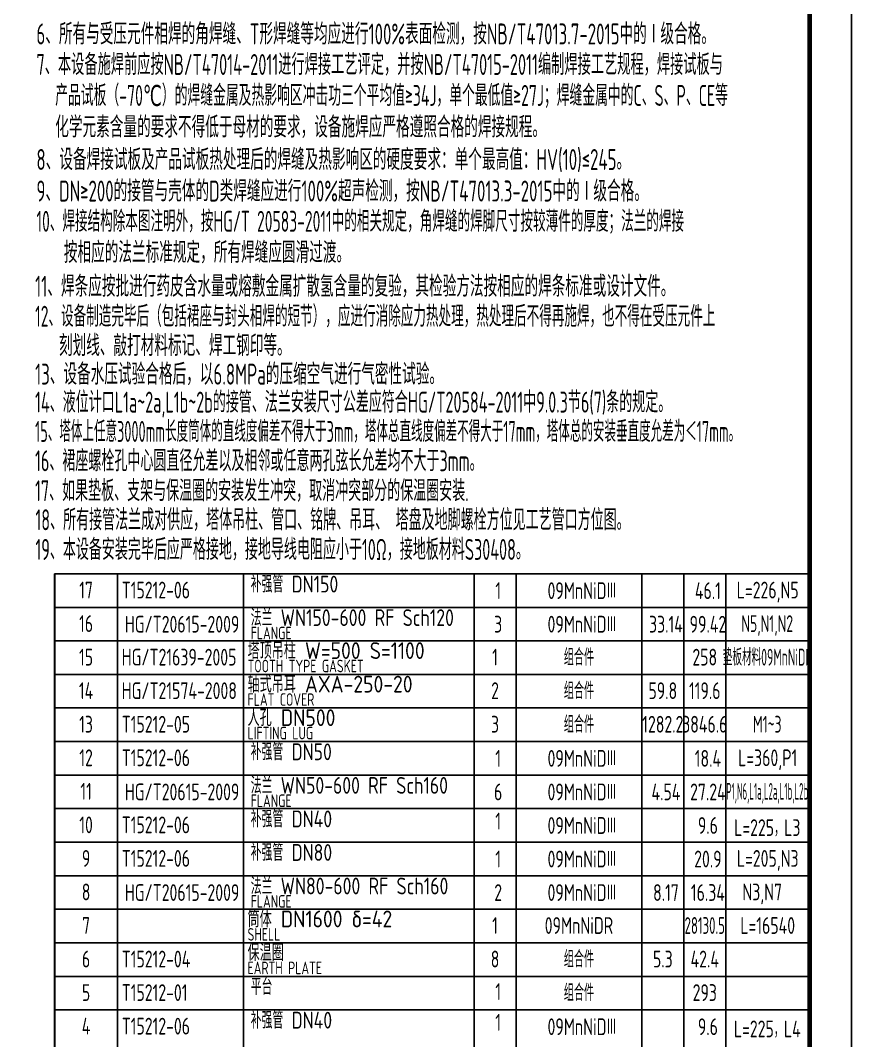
# Model space of a CAD drawing. Header units: millimetres. Extents: x -750 to 17070, y -300 to 24930.
# Drawn here: x 11125 to 17070, y 3620 to 10919 of the extents above; entities that cross this region are included whole.
import ezdxf
from ezdxf.enums import TextEntityAlignment as Align

# ---------------------------------------------------------------- set-up
doc = ezdxf.new("R2010")
doc.units = ezdxf.units.MM
doc.header["$LTSCALE"] = 10
for name, color, linetype, lineweight in [('1轮廓实线层', 7, 'Continuous', 30), ('1轮廓实线层 @ 30', 7, 'Continuous', 30), ('6文字层', 3, 'Continuous', 15), ('图框层', 7, 'Continuous', 70)]:
    doc.layers.add(name, color=color, linetype=linetype, lineweight=lineweight)
doc.layers.add('2细线层', color=4, linetype='Continuous')
doc.styles.add('PC_TEXTSTYLE', font='isocp.shx', dxfattribs={"width": 0.8, "bigfont": 'hzfs.shx'})
doc.styles.add('工程字', font='gbenor.shx', dxfattribs={"width": 0.8, "bigfont": 'gbcbig.shx'})
doc.dimstyles.new('ISO-25', dxfattribs={"dimscale": 0, "dimtxt": 5, "dimasz": 2.5, "dimexe": 1.25, "dimexo": 0.625, "dimtad": 1, "dimtxsty": 'PC_TEXTSTYLE', "dimcen": 2.5, "dimclrd": 4, "dimclre": 4, "dimclrt": 3, "dimadec": 0, "dimazin": 0, "dimtfac": 1, "dimtmove": 0, "dimatfit": 3, "dimfxl": 0, "dimlwd": 15, "dimlwe": 15, "dimarcsym": 0})

# ---------------------------------------------------------------- blocks, each defined once
blk = doc.blocks.new('*D55')
at = {"layer": '1轮廓实线层', "color": 4, "lineweight": 15}
for p, q in [((9811.4, 5448.5), (9811.4, 5396.7)), ((9886.4, 5434.2), (10289.4, 5434.2))]:
    blk.add_line(p, q, dxfattribs=at)
at = {"layer": '1轮廓实线层', "color": 4}
blk.add_solid([(9886.4, 5446.7), (9886.4, 5421.7), (9811.4, 5434.2)], dxfattribs=at)
at = {"layer": 'Defpoints', "color": 0}
for p in [(11549.5, 7233.4), (9811.4, 5467.3), (11549.5, 5434.2)]:
    blk.add_point(p, dxfattribs=at)
at = {"layer": '1轮廓实线层', "color": 3, "insert": (10078.6, 5527.9), "char_height": 150, "attachment_point": 5, "style": 'PC_TEXTSTYLE'}
blk.add_mtext('%%c1600', dxfattribs=at)
blk = doc.blocks.new('_None')
blk = doc.blocks.new('*D57')
at = {"layer": '1轮廓实线层', "color": 4, "lineweight": 15}
for p, q in [((9813.8, 4122.1), (9813.8, 4055.5)), ((9888.8, 4093), (10351, 4093))]:
    blk.add_line(p, q, dxfattribs=at)
at = {"layer": '1轮廓实线层', "color": 4}
blk.add_solid([(9888.8, 4105.5), (9888.8, 4080.5), (9813.8, 4093)], dxfattribs=at)
at = {"layer": 'Defpoints', "color": 0}
for p in [(9813.8, 4140.9), (11551.9, 4140.9), (11551.9, 4093)]:
    blk.add_point(p, dxfattribs=at)
at = {"layer": '1轮廓实线层', "color": 3, "insert": (10140.2, 4186.8), "char_height": 150, "attachment_point": 5, "style": 'PC_TEXTSTYLE'}
blk.add_mtext('%%c1600', dxfattribs=at)
blk = doc.blocks.new('*U23')
at = {"layer": '2细线层'}
blk.add_line((17070, 24930), (17070, -300), dxfattribs=at)
at = {"layer": '图框层'}
blk.add_line((16770, 24630), (16770, 0), dxfattribs=at)

msp = doc.modelspace()

# ---------------------------------------------------------------- linework, layer by layer
at = {"layer": '1轮廓实线层'}
msp.add_line((11370.002, 6960), (11370, 0), dxfattribs=at)
at = {"layer": '2细线层'}
for p, q in [((11370.002, 6960), (16770.002, 6960)), ((11820.002, 2400), (11820.002, 6960)), ((12720.002, 2400), (12720.002, 6960)), ((14370.002, 2400), (14370.002, 6960)), ((14670.002, 2400), (14670.002, 6960)), ((15570, 2400), (15570, 6960)), ((15870, 2640), (15870, 6960)), ((16170, 2400), (16170, 6960)), ((11370.002, 6720), (16770.002, 6720)), ((11370.002, 6480), (16770.002, 6480)), ((11370.002, 6240), (16770.002, 6240)), ((11370.002, 6000), (16770.002, 6000)), ((11370.002, 5760), (16770.002, 5760)), ((11370.002, 5520), (16770.002, 5520)), ((11370.002, 5280), (16770.002, 5280)), ((11370.002, 5040), (16770.002, 5040)), ((11370.002, 4800), (16770.002, 4800)), ((11370.002, 4560), (16770.002, 4560)), ((11370.002, 4320), (16770.002, 4320)), ((11370.002, 4080), (16770.002, 4080)), ((11370.002, 3840), (16770.002, 3840))]:
    msp.add_line(p, q, dxfattribs=at)

# ---------------------------------------------------------------- block references
at = {"layer": '图框层'}
msp.add_blockref('*U23', (0, 0), dxfattribs=at)

# ---------------------------------------------------------------- texts
at = {"layer": '6文字层', "linetype": 'Continuous', "style": 'PC_TEXTSTYLE'}
for s, width, p in [('6、所有与受压元件相焊的角焊缝、T形焊缝等均应进行100%表面检测，按NB/T47013.7-2015中的Ⅰ级合格。', 0.65, (11239.863, 10747.335)), ('7、本设备施焊前应按NB/T47014-2011进行焊接工艺评定，并按NB/T47015-2011编制焊接工艺规程，焊接试板与', 0.63, (11239.863, 10528.98)), ('产品试板（-70℃）的焊缝金属及热影响区冲击功三个平均值≥34J，单个最低值≥27J；焊缝金属中的C、S、P、CE等', 0.61, (11374.507, 10307.617)), ('化学元素含量的要求不得低于母材的要求，设备施焊应严格遵照合格的焊接规程。', 0.65, (11374.507, 10081.441)), ('8、设备焊接试板及产品试板热处理后的焊缝及热影响区的硬度要求：单个最高值：HV(10)≤245。', 0.65, (11239.863, 9849.251)), ('9、DN≥200的接管与壳体的D类焊缝应进行100%超声检测，按NB/T47013.3-2015中的Ⅰ级合格。', 0.65, (11239.863, 9623.538)), ('10、焊接结构除本图注明外，按HG/T 20583-2011中的相关规定，角焊缝的焊脚尺寸按较薄件的厚度；法兰的焊接', 0.6, (11239.863, 9406.987)), ('按相应的法兰标准规定，所有焊缝应圆滑过渡。', 0.65, (11435.962, 9184.421)), ('11、焊条应按批进行药皮含水量或熔敷金属扩散氢含量的复验，其检验方法按相应的焊条标准或设计文件。', 0.65, (11230.239, 8942.125)), ('12、设备制造完毕后（包括裙座与封头相焊的短节），应进行消除应力热处理，热处理后不得再施焊，也不得在受压元件上', 0.6, (11230.239, 8727.651)), ('刻划线、敲打材料标记、焊工钢印等。', 0.65, (11400.974, 8518.202)), ('13、设备水压试验合格后，以6.8MPa的压缩空气进行气密性试验。', 0.65, (11230.239, 8313.347)), ('14、液位计口L1a~2a,L1b~2b的接管、法兰安装尺寸公差应符合HG/T20584-2011中9.0.3节6(7)条的规定。', 0.62, (11230.239, 8113.339)), ('15、塔体上任意3000mm长度筒体的直线度偏差不得大于3mm，塔体总直线度偏差不得大于17mm，塔体总的安装垂直度允差为＜17mm。', 0.55, (11230.239, 7903.705)), ('16、裙座螺栓孔中心圆直径允差以及相邻或任意两孔弦长允差均不大于3mm。', 0.62, (11230.239, 7693.593)), ('17、如果垫板、支架与保温圈的安装发生冲突，取消冲突部分的保温圈安装.', 0.62, (11230.239, 7479.448)), ('18、所有接管法兰成对供应，塔体吊柱、管口、铭牌、吊耳、 塔盘及地脚螺栓方位见工艺管口方位图。', 0.62, (11232.652, 7271.507)), ('19、本设备安装完毕后应严格接地，接地导线电阻应小于10Ω，接地板材料S30408。', 0.62, (11232.652, 7059.392))]:
    msp.add_text(s, height=150, dxfattribs=dict(at, width=width)).set_placement(p)
at = {"layer": '6文字层', "style": '工程字'}
for s, height, width, p in [('补强管 DN150', 120, 0.9, (12772.359, 6826.383)), ('T15212-06', 120, 0.8, (11850.002, 6783.731)), ('法兰 WN150-600 RF Sch120', 120, 0.9, (12772.359, 6586.383)), ('HG/T20615-2009', 120, 0.8, (11872.359, 6539.499)), ('FLANGE', 90, 0.8, (12772.359, 6491.163)), ('HG/T21639-2005', 120, 0.8, (11850.002, 6303.731)), ('TOOTH TYPE GASKET', 90, 0.8, (12750.002, 6255.395)), ('HG/T21574-2008', 120, 0.8, (11850.002, 6063.731)), ('FLAT COVER', 90, 0.8, (12750.002, 6015.395)), ('T15212-05', 120, 0.8, (11850.002, 5823.731)), ('LIFTING LUG', 90, 0.8, (12750.002, 5775.395)), ('T15212-06', 120, 0.8, (11850.002, 5583.731)), ('补强管 DN50', 120, 0.9, (12772.359, 5626.383)), ('法兰 WN50-600 RF Sch160', 120, 0.9, (12772.359, 5386.384)), ('HG/T20615-2009', 120, 0.8, (11872.359, 5339.5)), ('FLANGE', 90, 0.8, (12772.359, 5291.163)), ('补强管 DN40', 120, 0.9, (12772.359, 5146.384)), ('T15212-06', 120, 0.8, (11850.002, 5103.731)), ('补强管 DN80', 120, 0.9, (12772.359, 4906.384)), ('T15212-06', 120, 0.8, (11850.002, 4863.731)), ('法兰 WN80-600 RF Sch160', 120, 0.9, (12772.359, 4666.384)), ('HG/T20615-2009', 120, 0.8, (11872.359, 4619.5)), ('FLANGE', 90, 0.8, (12772.359, 4571.163)), ('SHELL', 90, 0.8, (12750.002, 4335.395)), ('T15212-04', 120, 0.8, (11850.002, 4143.731)), ('EARTH PLATE', 90, 0.8, (12750.002, 4095.395)), ('T15212-01', 120, 0.8, (11850.002, 3903.731)), ('平台', 120, 0.9, (12772.359, 3946.384)), ('补强管 DN40', 120, 0.9, (12772.359, 3706.384)), ('T15212-06', 120, 0.8, (11850.002, 3663.731))]:
    msp.add_text(s, height=height, dxfattribs=dict(at, width=width)).set_placement(p)
for s, width, p in [('17', 0.8, (11595.001, 6783.731)), ('1', 0.8, (14542.359, 6779.499)), ('09MnNiDⅢ', 0.8, (15142.359, 6779.499)), ('46.1', 0.8, (16042.358, 6779.499)), ('L=226,N5', 0.8, (16470.002, 6783.731)), ('16', 0.8, (11595.001, 6543.731)), ('3', 0.8, (14542.359, 6539.499)), ('09MnNiDⅢ', 0.8, (15142.359, 6539.499)), ('33.14', 0.8, (15742.358, 6539.499)), ('99.42', 0.8, (16042.358, 6539.499)), ('N5,N1,N2', 0.7, (16466.618, 6543.731)), ('15', 0.8, (11595.001, 6303.731)), ('1', 0.8, (14520.002, 6303.731)), ('组合件', 0.8, (15120.002, 6303.731)), ('258', 0.8, (16020, 6303.731)), ('垫板材料09MnNiDR', 0.6, (16470.002, 6303.731)), ('14', 0.8, (11595.001, 6063.731)), ('2', 0.8, (14520.002, 6063.731)), ('组合件', 0.8, (15120.002, 6063.731)), ('59.8', 0.8, (15720, 6063.731)), ('119.6', 0.8, (16020, 6063.731)), ('13', 0.8, (11595.001, 5823.731)), ('3', 0.8, (14520.002, 5823.731)), ('组合件', 0.8, (15120.002, 5823.731)), ('1282.2', 0.8, (15720, 5823.731)), ('3846.6', 0.8, (16020, 5823.731)), ('M1~3', 0.7, (16466.618, 5823.731)), ('12', 0.8, (11595.001, 5583.731)), ('1', 0.8, (14542.359, 5579.499)), ('09MnNiDⅢ', 0.8, (15142.359, 5579.499)), ('18.4', 0.8, (16042.358, 5579.499)), ('L=360,P1', 0.8, (16470.002, 5583.731)), ('11', 0.8, (11595.001, 5343.731)), ('6', 0.8, (14542.359, 5339.5)), ('09MnNiDⅢ', 0.8, (15142.359, 5339.5)), ('4.54', 0.8, (15742.358, 5339.5)), ('27.24', 0.8, (16042.358, 5339.5)), ('P1,N6,L1a,L2a,L1b,L2b', 0.45, (16466.618, 5343.731)), ('10', 0.8, (11595.001, 5103.731)), ('1', 0.8, (14542.359, 5130.892)), ('09MnNiDⅢ', 0.8, (15142.359, 5099.5)), ('9.6', 0.8, (16042.358, 5099.5)), ('L=225，L3', 0.8, (16466.994, 5083.994)), ('9', 0.8, (11595.001, 4863.731)), ('1', 0.8, (14542.359, 4859.5)), ('09MnNiDⅢ', 0.8, (15142.359, 4859.5)), ('20.9', 0.8, (16042.358, 4859.5)), ('L=205,N3', 0.8, (16470.002, 4863.731)), ('8', 0.8, (11595.001, 4623.731)), ('2', 0.8, (14542.359, 4619.5)), ('09MnNiDⅢ', 0.8, (15142.359, 4619.5)), ('8.17', 0.8, (15742.358, 4619.5)), ('16.34', 0.8, (16042.358, 4619.5)), ('N3,N7', 0.8, (16430.902, 4623.731)), ('7', 0.8, (11595.001, 4383.731)), ('1', 0.8, (14520.002, 4383.731)), ('09MnNiDR', 0.8, (15120.002, 4383.731)), ('28130.5', 0.65, (16020, 4383.731)), ('L=16540', 0.8, (16470.002, 4383.731)), ('6', 0.8, (11595.001, 4143.731)), ('8', 0.8, (14520.002, 4143.731)), ('组合件', 0.8, (15120.002, 4143.731)), ('5.3', 0.8, (15720, 4143.731)), ('42.4', 0.8, (16020, 4143.731)), ('5', 0.8, (11595.001, 3903.731)), ('1', 0.8, (14542.359, 3910.833)), ('组合件', 0.8, (15120.002, 3903.731)), ('293', 0.8, (16020, 3903.731)), ('1', 0.8, (14542.359, 3690.892)), ('4', 0.8, (11595.001, 3663.731)), ('09MnNiDⅢ', 0.8, (15142.359, 3659.5)), ('9.6', 0.8, (16042.358, 3659.5)), ('L=225，L4', 0.8, (16466.994, 3643.994))]:
    msp.add_text(s, height=120, dxfattribs=dict(at, width=width)).set_placement(p, align=Align.CENTER)
for s, p in [('塔顶吊柱 W=500 S=1100', (12750.002, 6350.615)), ('轴式吊耳 AXA-250-20', (12750.002, 6110.615)), ('人孔 DN500', (12750.002, 5870.615)), ('筒体 DN1600 δ=42', (12750.002, 4430.615)), ('保温圈', (12750.002, 4190.615))]:
    msp.add_text(s, height=120, dxfattribs=at).set_placement(p)

# ---------------------------------------------------------------- dimensions: what is measured, and where the dimension line sits
at = {"layer": '1轮廓实线层 @ 30'}
for base, p1, p2, picture, middle in [((11549.503, 5434.171), (9811.413, 5467.261), (11549.503, 7233.361), '*D55', (10078.595, 5434.171)), ((11551.853, 4093.028), (9813.763, 4140.896), (11551.853, 4140.896), '*D57', (10140.165, 4093.028))]:
    dim = msp.add_linear_dim(base=base, p1=p1, p2=p2, text='%%c1600', dimstyle='ISO-25', override={"dimscale": 30, "dimblk2": 'None', "dimsah": 1, "dimse2": 1, "dimsd2": 1}, dxfattribs=at)
    dim.commit()
    dim.dimension.update_dxf_attribs({"geometry": picture, "text_midpoint": middle, "dimtype": 128})

doc.saveas('drawing.dxf')
